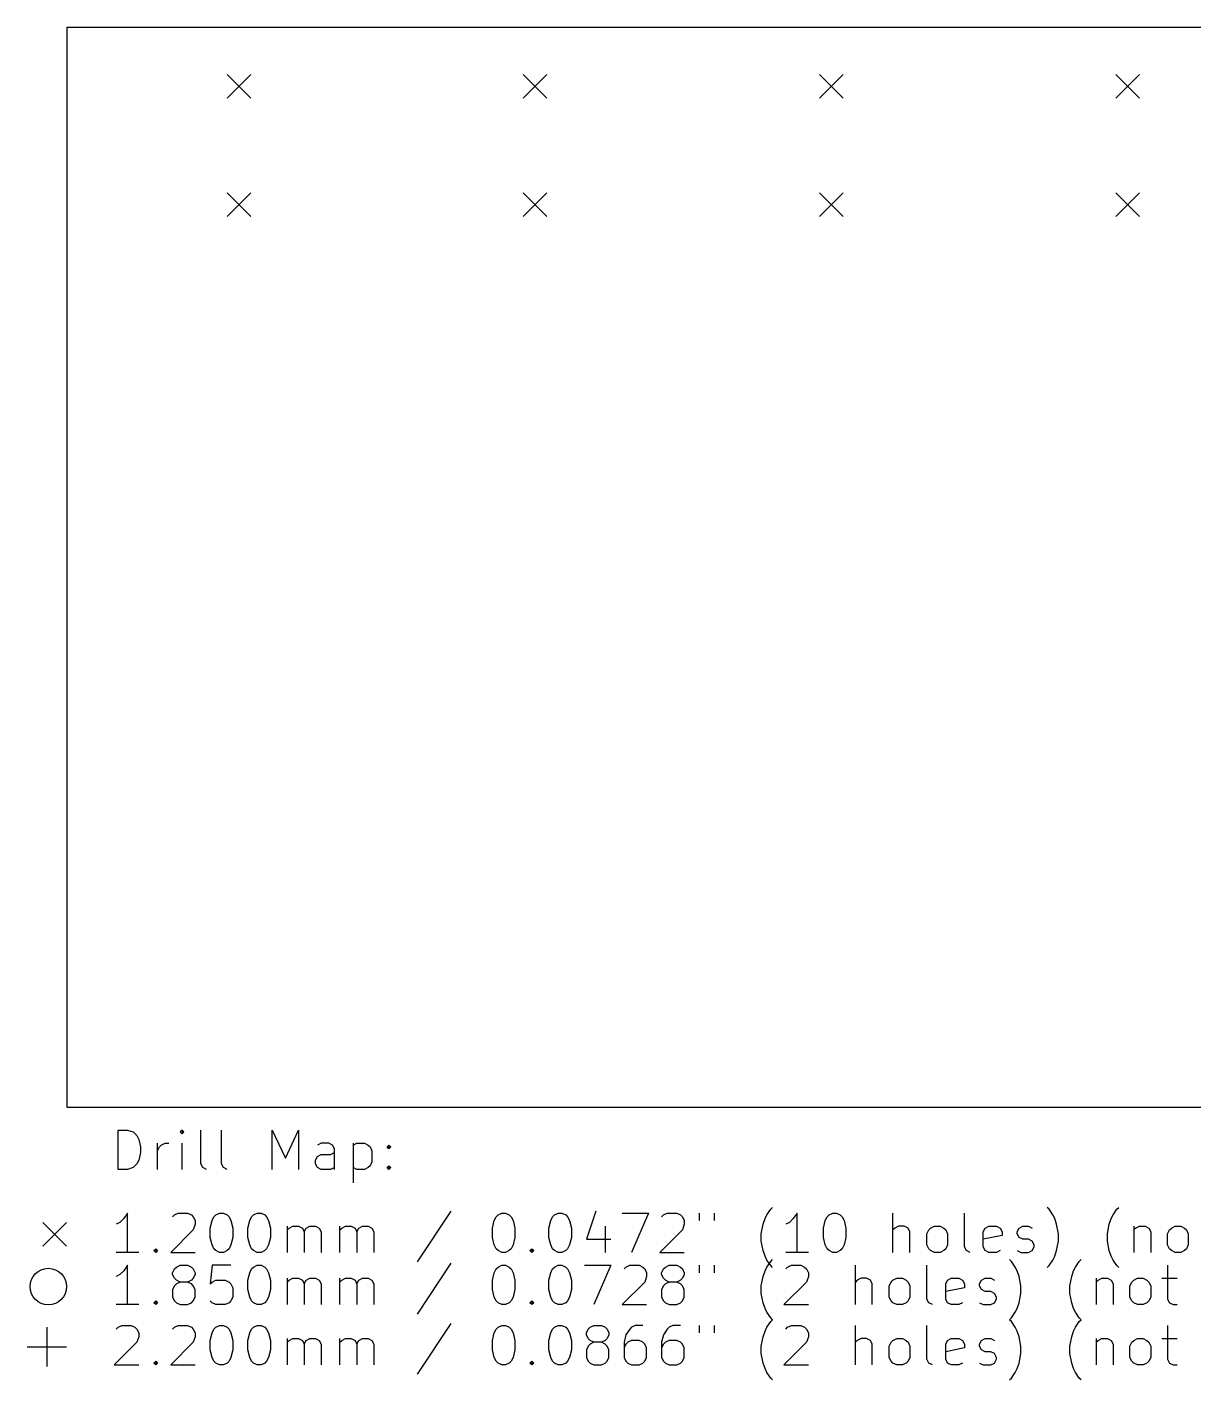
# Model space of a CAD drawing. Extents: x 3.64 to 8.31, y -4.96 to -2.26.
# Drawn here: x 3.645 to 5.971, y -4.96 to -2.264 of the extents above; entities that cross this region are included whole.
import ezdxf

# ---------------------------------------------------------------- set-up
doc = ezdxf.new("R2010")
doc.units = 0
doc.header["$MEASUREMENT"] = 0
doc.layers.add('BLACK', color=7, linetype='CONTINUOUS')

msp = doc.modelspace()

# ---------------------------------------------------------------- linework, layer by layer
at = {"layer": 'BLACK', "linetype": 'CONTINUOUS'}
for p, q in [((3.7244, -2.2638), (8.3071, -2.2638)), ((3.7244, -4.4173), (3.7244, -2.2638)), ((4.0433, -2.3583), (4.0906, -2.4055)), ((4.0906, -2.3583), (4.0433, -2.4055)), ((4.6339, -2.3583), (4.6811, -2.4055)), ((4.6811, -2.3583), (4.6339, -2.4055)), ((5.2244, -2.3583), (5.2717, -2.4055)), ((5.2717, -2.3583), (5.2244, -2.4055)), ((5.815, -2.3583), (5.8622, -2.4055)), ((5.8622, -2.3583), (5.815, -2.4055)), ((4.0433, -2.5945), (4.0906, -2.6417)), ((4.0906, -2.5945), (4.0433, -2.6417)), ((4.6339, -2.5945), (4.6811, -2.6417)), ((4.6811, -2.5945), (4.6339, -2.6417)), ((5.2244, -2.5945), (5.2717, -2.6417)), ((5.2717, -2.5945), (5.2244, -2.6417)), ((5.815, -2.5945), (5.8622, -2.6417)), ((5.8622, -2.5945), (5.815, -2.6417)), ((8.3071, -4.4173), (3.7244, -4.4173)), ((3.8261, -4.5409), (3.8261, -4.4622)), ((3.8261, -4.4622), (3.8448, -4.4622)), ((3.8448, -4.4622), (3.8561, -4.4659)), ((3.8561, -4.4659), (3.8636, -4.4734)), ((3.8636, -4.4734), (3.8673, -4.4809)), ((3.9536, -4.4622), (3.9498, -4.4659)), ((3.9498, -4.4659), (3.9536, -4.4697)), ((3.9573, -4.4659), (3.9536, -4.4622)), ((3.9536, -4.4622), (3.9536, -4.4697)), ((3.9536, -4.4697), (3.9573, -4.4659)), ((3.9911, -4.5297), (3.9911, -4.4622)), ((4.0323, -4.5297), (4.0323, -4.4622)), ((4.1336, -4.5409), (4.1336, -4.4622)), ((4.1336, -4.4622), (4.1598, -4.5184)), ((4.1598, -4.5184), (4.186, -4.4622)), ((4.186, -4.4622), (4.186, -4.5409)), ((3.8673, -4.4809), (3.8711, -4.4959)), ((3.8711, -4.4959), (3.8711, -4.5072)), ((3.9048, -4.5409), (3.9048, -4.4884)), ((3.9048, -4.5034), (3.9086, -4.4959)), ((3.9086, -4.4959), (3.9123, -4.4922)), ((3.9123, -4.4922), (3.9198, -4.4884)), ((3.9198, -4.4884), (3.9273, -4.4884)), ((3.9536, -4.5409), (3.9536, -4.4884)), ((4.231, -4.4884), (4.2235, -4.4922)), ((4.246, -4.4884), (4.231, -4.4884)), ((4.2535, -4.4922), (4.246, -4.4884)), ((4.2573, -4.4997), (4.2535, -4.4922)), ((4.2573, -4.5409), (4.2573, -4.4997)), ((4.2948, -4.4884), (4.2948, -4.5672)), ((4.2948, -4.4922), (4.3023, -4.4884)), ((4.3023, -4.4884), (4.3173, -4.4884)), ((4.3173, -4.4884), (4.3248, -4.4922)), ((4.3248, -4.4922), (4.3285, -4.4959)), ((4.3285, -4.4959), (4.3323, -4.5034)), ((4.3623, -4.4959), (4.366, -4.4922)), ((4.366, -4.4997), (4.3623, -4.4959)), ((4.366, -4.4922), (4.3698, -4.4959)), ((4.366, -4.4922), (4.366, -4.4997)), ((4.3698, -4.4959), (4.366, -4.4997)), ((3.8636, -4.5297), (3.8561, -4.5372)), ((3.8673, -4.5222), (3.8636, -4.5297)), ((3.8711, -4.5072), (3.8673, -4.5222)), ((3.9948, -4.5372), (3.9911, -4.5297)), ((4.0361, -4.5372), (4.0323, -4.5297)), ((4.2198, -4.5222), (4.2235, -4.5147)), ((4.2198, -4.5297), (4.2198, -4.5222)), ((4.2235, -4.5372), (4.2198, -4.5297)), ((4.2235, -4.5147), (4.231, -4.5109)), ((4.231, -4.5109), (4.2498, -4.5109)), ((4.2498, -4.5109), (4.2573, -4.5072)), ((4.3323, -4.5259), (4.3285, -4.5334)), ((4.3323, -4.5034), (4.3323, -4.5259)), ((3.8448, -4.5409), (3.8261, -4.5409)), ((3.8561, -4.5372), (3.8448, -4.5409)), ((4.0023, -4.5409), (3.9948, -4.5372)), ((4.0436, -4.5409), (4.0361, -4.5372)), ((4.231, -4.5409), (4.2235, -4.5372)), ((4.2498, -4.5409), (4.231, -4.5409)), ((4.2573, -4.5372), (4.2498, -4.5409)), ((4.3023, -4.5409), (4.2948, -4.5372)), ((4.3173, -4.5409), (4.3023, -4.5409)), ((4.3248, -4.5372), (4.3173, -4.5409)), ((4.3285, -4.5334), (4.3248, -4.5372)), ((4.3623, -4.5372), (4.366, -4.5334)), ((4.366, -4.5409), (4.3623, -4.5372)), ((4.366, -4.5334), (4.3698, -4.5372)), ((4.366, -4.5334), (4.366, -4.5409)), ((4.3698, -4.5372), (4.366, -4.5409)), ((3.8448, -4.6276), (3.8373, -4.6388)), ((3.8448, -4.7063), (3.8448, -4.6276)), ((3.9348, -4.6351), (3.9386, -4.6313)), ((3.9386, -4.6313), (3.9461, -4.6276)), ((3.9461, -4.6276), (3.9648, -4.6276)), ((3.9648, -4.6276), (3.9723, -4.6313)), ((3.9723, -4.6313), (3.9761, -4.6351)), ((3.9761, -4.6351), (3.9798, -4.6426)), ((4.0136, -4.6426), (4.0173, -4.6351)), ((4.0173, -4.6351), (4.0211, -4.6313)), ((4.0211, -4.6313), (4.0286, -4.6276)), ((4.0286, -4.6276), (4.0361, -4.6276)), ((4.0361, -4.6276), (4.0436, -4.6313)), ((4.0436, -4.6313), (4.0473, -4.6351)), ((4.0473, -4.6351), (4.0511, -4.6426)), ((4.0886, -4.6426), (4.0923, -4.6351)), ((4.0923, -4.6351), (4.0961, -4.6313)), ((4.0961, -4.6313), (4.1036, -4.6276)), ((4.1036, -4.6276), (4.1111, -4.6276)), ((4.1111, -4.6276), (4.1186, -4.6313)), ((4.1186, -4.6313), (4.1223, -4.6351)), ((4.1223, -4.6351), (4.1261, -4.6426)), ((4.4898, -4.6238), (4.4223, -4.725)), ((4.576, -4.6426), (4.5797, -4.6351)), ((4.5797, -4.6351), (4.5835, -4.6313)), ((4.5835, -4.6313), (4.591, -4.6276)), ((4.591, -4.6276), (4.5985, -4.6276)), ((4.5985, -4.6276), (4.606, -4.6313)), ((4.606, -4.6313), (4.6097, -4.6351)), ((4.6097, -4.6351), (4.6135, -4.6426)), ((4.6885, -4.6426), (4.6922, -4.6351)), ((4.6922, -4.6351), (4.696, -4.6313)), ((4.696, -4.6313), (4.7035, -4.6276)), ((4.7035, -4.6276), (4.711, -4.6276)), ((4.711, -4.6276), (4.7185, -4.6313)), ((4.7185, -4.6313), (4.7222, -4.6351)), ((4.7222, -4.6351), (4.726, -4.6426)), ((4.7785, -4.6238), (4.7597, -4.68)), ((4.831, -4.6276), (4.8835, -4.6276)), ((4.8835, -4.6276), (4.8497, -4.7063)), ((4.9097, -4.6351), (4.9135, -4.6313)), ((4.9135, -4.6313), (4.921, -4.6276)), ((4.921, -4.6276), (4.9397, -4.6276)), ((4.9397, -4.6276), (4.9472, -4.6313)), ((4.9472, -4.6313), (4.951, -4.6351)), ((4.951, -4.6351), (4.9547, -4.6426)), ((4.9847, -4.6276), (4.9847, -4.6426)), ((5.0147, -4.6276), (5.0147, -4.6426)), ((5.1159, -4.6388), (5.1197, -4.6313)), ((5.1197, -4.6313), (5.1272, -4.6201)), ((5.1272, -4.6201), (5.1309, -4.6163)), ((5.1797, -4.6276), (5.1722, -4.6388)), ((5.1797, -4.7063), (5.1797, -4.6276)), ((5.2359, -4.6426), (5.2397, -4.6351)), ((5.2397, -4.6351), (5.2434, -4.6313)), ((5.2434, -4.6313), (5.2509, -4.6276)), ((5.2509, -4.6276), (5.2584, -4.6276)), ((5.2584, -4.6276), (5.2659, -4.6313)), ((5.2659, -4.6313), (5.2697, -4.6351)), ((5.2697, -4.6351), (5.2734, -4.6426)), ((5.3709, -4.7063), (5.3709, -4.6276)), ((5.5134, -4.695), (5.5134, -4.6276)), ((5.6821, -4.6201), (5.6784, -4.6163)), ((5.6896, -4.6313), (5.6821, -4.6201)), ((5.6934, -4.6388), (5.6896, -4.6313)), ((5.8058, -4.6388), (5.8096, -4.6313)), ((5.8096, -4.6313), (5.8171, -4.6201)), ((5.8171, -4.6201), (5.8208, -4.6163)), ((3.6762, -4.6467), (3.7234, -4.6939)), ((3.7234, -4.6467), (3.6762, -4.6939)), ((3.8298, -4.6463), (3.8223, -4.65)), ((3.8373, -4.6388), (3.8298, -4.6463)), ((3.9761, -4.6613), (3.9311, -4.7063)), ((3.9798, -4.65), (3.9761, -4.6613)), ((3.9798, -4.6426), (3.9798, -4.65)), ((4.0098, -4.6575), (4.0136, -4.6426)), ((4.0098, -4.6763), (4.0098, -4.6575)), ((4.0511, -4.6426), (4.0548, -4.6575)), ((4.0548, -4.6575), (4.0548, -4.6763)), ((4.0848, -4.6575), (4.0886, -4.6426)), ((4.0848, -4.6763), (4.0848, -4.6575)), ((4.1261, -4.6426), (4.1298, -4.6575)), ((4.1298, -4.6575), (4.1298, -4.6763)), ((4.1636, -4.7063), (4.1636, -4.6538)), ((4.1636, -4.6613), (4.1673, -4.6575)), ((4.1673, -4.6575), (4.1748, -4.6538)), ((4.1748, -4.6538), (4.186, -4.6538)), ((4.186, -4.6538), (4.1935, -4.6575)), ((4.1935, -4.6575), (4.1973, -4.665)), ((4.1973, -4.665), (4.201, -4.6575)), ((4.201, -4.6575), (4.2085, -4.6538)), ((4.2085, -4.6538), (4.2198, -4.6538)), ((4.2198, -4.6538), (4.2273, -4.6575)), ((4.2273, -4.6575), (4.231, -4.665)), ((4.2685, -4.7063), (4.2685, -4.6538)), ((4.2685, -4.6613), (4.2723, -4.6575)), ((4.2723, -4.6575), (4.2798, -4.6538)), ((4.2798, -4.6538), (4.291, -4.6538)), ((4.291, -4.6538), (4.2985, -4.6575)), ((4.2985, -4.6575), (4.3023, -4.665)), ((4.3023, -4.665), (4.306, -4.6575)), ((4.306, -4.6575), (4.3135, -4.6538)), ((4.3135, -4.6538), (4.3248, -4.6538)), ((4.3248, -4.6538), (4.3323, -4.6575)), ((4.3323, -4.6575), (4.336, -4.665)), ((4.5723, -4.6575), (4.576, -4.6426)), ((4.5723, -4.6763), (4.5723, -4.6575)), ((4.6135, -4.6426), (4.6172, -4.6575)), ((4.6172, -4.6575), (4.6172, -4.6763)), ((4.6847, -4.6575), (4.6885, -4.6426)), ((4.6847, -4.6763), (4.6847, -4.6575)), ((4.726, -4.6426), (4.7297, -4.6575)), ((4.7297, -4.6575), (4.7297, -4.6763)), ((4.7972, -4.6538), (4.7972, -4.7063)), ((4.951, -4.6613), (4.906, -4.7063)), ((4.9547, -4.65), (4.951, -4.6613)), ((4.9547, -4.6426), (4.9547, -4.65)), ((5.1084, -4.6688), (5.1122, -4.65)), ((5.1122, -4.65), (5.1159, -4.6388)), ((5.1647, -4.6463), (5.1572, -4.65)), ((5.1722, -4.6388), (5.1647, -4.6463)), ((5.2322, -4.6575), (5.2359, -4.6426)), ((5.2322, -4.6763), (5.2322, -4.6575)), ((5.2734, -4.6426), (5.2772, -4.6575)), ((5.2772, -4.6575), (5.2772, -4.6763)), ((5.3746, -4.6575), (5.3709, -4.6613)), ((5.3821, -4.6538), (5.3746, -4.6575)), ((5.3934, -4.6538), (5.3821, -4.6538)), ((5.4009, -4.6575), (5.3934, -4.6538)), ((5.4046, -4.665), (5.4009, -4.6575)), ((5.4384, -4.6688), (5.4421, -4.6613)), ((5.4421, -4.6613), (5.4459, -4.6575)), ((5.4459, -4.6575), (5.4534, -4.6538)), ((5.4534, -4.6538), (5.4646, -4.6538)), ((5.4646, -4.6538), (5.4721, -4.6575)), ((5.4721, -4.6575), (5.4759, -4.6613)), ((5.4759, -4.6613), (5.4796, -4.6688)), ((5.5509, -4.665), (5.5546, -4.6575)), ((5.5546, -4.6575), (5.5621, -4.6538)), ((5.5621, -4.6538), (5.5771, -4.6538)), ((5.5771, -4.6538), (5.5846, -4.6575)), ((5.5846, -4.6575), (5.5884, -4.665)), ((5.6184, -4.665), (5.6221, -4.6575)), ((5.6221, -4.6575), (5.6296, -4.6538)), ((5.6296, -4.6538), (5.6409, -4.6538)), ((5.6409, -4.6538), (5.6484, -4.6575)), ((5.6971, -4.65), (5.6934, -4.6388)), ((5.7009, -4.6688), (5.6971, -4.65)), ((5.7983, -4.6688), (5.8021, -4.65)), ((5.8021, -4.65), (5.8058, -4.6388)), ((5.8508, -4.6538), (5.8508, -4.7063)), ((5.8508, -4.6613), (5.8546, -4.6575)), ((5.8546, -4.6575), (5.8621, -4.6538)), ((5.8621, -4.6538), (5.8733, -4.6538)), ((5.8733, -4.6538), (5.8808, -4.6575)), ((5.8808, -4.6575), (5.8846, -4.665)), ((5.9183, -4.6688), (5.9221, -4.6613)), ((5.9221, -4.6613), (5.9258, -4.6575)), ((5.9258, -4.6575), (5.9333, -4.6538)), ((5.9333, -4.6538), (5.9446, -4.6538)), ((5.9446, -4.6538), (5.9521, -4.6575)), ((5.9521, -4.6575), (5.9558, -4.6613)), ((5.9558, -4.6613), (5.9596, -4.6688)), ((4.0136, -4.6913), (4.0098, -4.6763)), ((4.0173, -4.6988), (4.0136, -4.6913)), ((4.0511, -4.6913), (4.0473, -4.6988)), ((4.0548, -4.6763), (4.0511, -4.6913)), ((4.0886, -4.6913), (4.0848, -4.6763)), ((4.0923, -4.6988), (4.0886, -4.6913)), ((4.1261, -4.6913), (4.1223, -4.6988)), ((4.1298, -4.6763), (4.1261, -4.6913)), ((4.1973, -4.665), (4.1973, -4.7063)), ((4.231, -4.665), (4.231, -4.7063)), ((4.3023, -4.665), (4.3023, -4.7063)), ((4.336, -4.665), (4.336, -4.7063)), ((4.576, -4.6913), (4.5723, -4.6763)), ((4.5797, -4.6988), (4.576, -4.6913)), ((4.6135, -4.6913), (4.6097, -4.6988)), ((4.6172, -4.6763), (4.6135, -4.6913)), ((4.6885, -4.6913), (4.6847, -4.6763)), ((4.6922, -4.6988), (4.6885, -4.6913)), ((4.726, -4.6913), (4.7222, -4.6988)), ((4.7297, -4.6763), (4.726, -4.6913)), ((4.7597, -4.68), (4.8085, -4.68)), ((5.1084, -4.6838), (5.1084, -4.6688)), ((5.1122, -4.7025), (5.1084, -4.6838)), ((5.2359, -4.6913), (5.2322, -4.6763)), ((5.2397, -4.6988), (5.2359, -4.6913)), ((5.2734, -4.6913), (5.2697, -4.6988)), ((5.2772, -4.6763), (5.2734, -4.6913)), ((5.4046, -4.7063), (5.4046, -4.665)), ((5.4384, -4.6913), (5.4384, -4.6688)), ((5.4421, -4.6988), (5.4384, -4.6913)), ((5.4796, -4.6913), (5.4759, -4.6988)), ((5.4796, -4.6688), (5.4796, -4.6913)), ((5.5509, -4.695), (5.5509, -4.665)), ((5.5884, -4.6725), (5.5509, -4.68)), ((5.5884, -4.665), (5.5884, -4.6725)), ((5.6184, -4.6688), (5.6184, -4.665)), ((5.6221, -4.6763), (5.6184, -4.6688)), ((5.6296, -4.68), (5.6221, -4.6763)), ((5.6409, -4.68), (5.6296, -4.68)), ((5.6484, -4.6838), (5.6409, -4.68)), ((5.6521, -4.6913), (5.6484, -4.6838)), ((5.6521, -4.695), (5.6521, -4.6913)), ((5.6971, -4.7025), (5.7009, -4.6838)), ((5.7009, -4.6838), (5.7009, -4.6688)), ((5.7983, -4.6838), (5.7983, -4.6688)), ((5.8021, -4.7025), (5.7983, -4.6838)), ((5.8846, -4.665), (5.8846, -4.7063)), ((5.9183, -4.6913), (5.9183, -4.6688)), ((5.9221, -4.6988), (5.9183, -4.6913)), ((5.9596, -4.6913), (5.9558, -4.6988)), ((5.9596, -4.6688), (5.9596, -4.6913)), ((3.8673, -4.7063), (3.8223, -4.7063)), ((3.8973, -4.7025), (3.9011, -4.6988)), ((3.9011, -4.7063), (3.8973, -4.7025)), ((3.9011, -4.6988), (3.9048, -4.7025)), ((3.9011, -4.6988), (3.9011, -4.7063)), ((3.9048, -4.7025), (3.9011, -4.7063)), ((3.9311, -4.7063), (3.9798, -4.7063)), ((4.0211, -4.7025), (4.0173, -4.6988)), ((4.0286, -4.7063), (4.0211, -4.7025)), ((4.0361, -4.7063), (4.0286, -4.7063)), ((4.0436, -4.7025), (4.0361, -4.7063)), ((4.0473, -4.6988), (4.0436, -4.7025)), ((4.0961, -4.7025), (4.0923, -4.6988)), ((4.1036, -4.7063), (4.0961, -4.7025)), ((4.1111, -4.7063), (4.1036, -4.7063)), ((4.1186, -4.7025), (4.1111, -4.7063)), ((4.1223, -4.6988), (4.1186, -4.7025)), ((4.5835, -4.7025), (4.5797, -4.6988)), ((4.591, -4.7063), (4.5835, -4.7025)), ((4.5985, -4.7063), (4.591, -4.7063)), ((4.606, -4.7025), (4.5985, -4.7063)), ((4.6097, -4.6988), (4.606, -4.7025)), ((4.6472, -4.7025), (4.651, -4.6988)), ((4.651, -4.7063), (4.6472, -4.7025)), ((4.651, -4.6988), (4.6547, -4.7025)), ((4.651, -4.6988), (4.651, -4.7063)), ((4.6547, -4.7025), (4.651, -4.7063)), ((4.696, -4.7025), (4.6922, -4.6988)), ((4.7035, -4.7063), (4.696, -4.7025)), ((4.711, -4.7063), (4.7035, -4.7063)), ((4.7185, -4.7025), (4.711, -4.7063)), ((4.7222, -4.6988), (4.7185, -4.7025)), ((4.906, -4.7063), (4.9547, -4.7063)), ((5.1159, -4.7138), (5.1122, -4.7025)), ((5.1197, -4.7213), (5.1159, -4.7138)), ((5.2022, -4.7063), (5.1572, -4.7063)), ((5.2434, -4.7025), (5.2397, -4.6988)), ((5.2509, -4.7063), (5.2434, -4.7025)), ((5.2584, -4.7063), (5.2509, -4.7063)), ((5.2659, -4.7025), (5.2584, -4.7063)), ((5.2697, -4.6988), (5.2659, -4.7025)), ((5.4459, -4.7025), (5.4421, -4.6988)), ((5.4534, -4.7063), (5.4459, -4.7025)), ((5.4646, -4.7063), (5.4534, -4.7063)), ((5.4721, -4.7025), (5.4646, -4.7063)), ((5.4759, -4.6988), (5.4721, -4.7025)), ((5.5171, -4.7025), (5.5134, -4.695)), ((5.5246, -4.7063), (5.5171, -4.7025)), ((5.5546, -4.7025), (5.5509, -4.695)), ((5.5621, -4.7063), (5.5546, -4.7025)), ((5.5771, -4.7063), (5.5621, -4.7063)), ((5.5846, -4.7025), (5.5771, -4.7063)), ((5.6184, -4.7025), (5.6259, -4.7063)), ((5.6259, -4.7063), (5.6409, -4.7063)), ((5.6409, -4.7063), (5.6484, -4.7025)), ((5.6484, -4.7025), (5.6521, -4.695)), ((5.6896, -4.7213), (5.6934, -4.7138)), ((5.6934, -4.7138), (5.6971, -4.7025)), ((5.8058, -4.7138), (5.8021, -4.7025)), ((5.8096, -4.7213), (5.8058, -4.7138)), ((5.9258, -4.7025), (5.9221, -4.6988)), ((5.9333, -4.7063), (5.9258, -4.7025)), ((5.9446, -4.7063), (5.9333, -4.7063)), ((5.9521, -4.7025), (5.9446, -4.7063)), ((5.9558, -4.6988), (5.9521, -4.7025)), ((3.8373, -4.7427), (3.8298, -4.7502)), ((3.8448, -4.7315), (3.8373, -4.7427)), ((3.8448, -4.8102), (3.8448, -4.7315)), ((3.9348, -4.7465), (3.9386, -4.739)), ((3.9386, -4.739), (3.9423, -4.7352)), ((3.9423, -4.7352), (3.9498, -4.7315)), ((3.9498, -4.7315), (3.9648, -4.7315)), ((3.9648, -4.7315), (3.9723, -4.7352)), ((3.9723, -4.7352), (3.9761, -4.739)), ((3.9761, -4.739), (3.9798, -4.7465)), ((4.0136, -4.7315), (4.0098, -4.769)), ((4.0511, -4.7315), (4.0136, -4.7315)), ((4.0886, -4.7465), (4.0923, -4.739)), ((4.0923, -4.739), (4.0961, -4.7352)), ((4.0961, -4.7352), (4.1036, -4.7315)), ((4.1036, -4.7315), (4.1111, -4.7315)), ((4.1111, -4.7315), (4.1186, -4.7352)), ((4.1186, -4.7352), (4.1223, -4.739)), ((4.1223, -4.739), (4.1261, -4.7465)), ((4.4898, -4.7277), (4.4223, -4.829)), ((4.576, -4.7465), (4.5797, -4.739)), ((4.5797, -4.739), (4.5835, -4.7352)), ((4.5835, -4.7352), (4.591, -4.7315)), ((4.591, -4.7315), (4.5985, -4.7315)), ((4.5985, -4.7315), (4.606, -4.7352)), ((4.606, -4.7352), (4.6097, -4.739)), ((4.6097, -4.739), (4.6135, -4.7465)), ((4.6885, -4.7465), (4.6922, -4.739)), ((4.6922, -4.739), (4.696, -4.7352)), ((4.696, -4.7352), (4.7035, -4.7315)), ((4.7035, -4.7315), (4.711, -4.7315)), ((4.711, -4.7315), (4.7185, -4.7352)), ((4.7185, -4.7352), (4.7222, -4.739)), ((4.7222, -4.739), (4.726, -4.7465)), ((4.756, -4.7315), (4.8085, -4.7315)), ((4.8085, -4.7315), (4.7747, -4.8102)), ((4.8347, -4.739), (4.8385, -4.7352)), ((4.8385, -4.7352), (4.846, -4.7315)), ((4.846, -4.7315), (4.8647, -4.7315)), ((4.8647, -4.7315), (4.8722, -4.7352)), ((4.8722, -4.7352), (4.876, -4.739)), ((4.876, -4.739), (4.8797, -4.7465)), ((4.9097, -4.7465), (4.9135, -4.739)), ((4.9135, -4.739), (4.9172, -4.7352)), ((4.9172, -4.7352), (4.9247, -4.7315)), ((4.9247, -4.7315), (4.9397, -4.7315)), ((4.9397, -4.7315), (4.9472, -4.7352)), ((4.9472, -4.7352), (4.951, -4.739)), ((4.951, -4.739), (4.9547, -4.7465)), ((4.9847, -4.7315), (4.9847, -4.7465)), ((5.0147, -4.7315), (5.0147, -4.7465)), ((5.1122, -4.754), (5.1159, -4.7427)), ((5.1159, -4.7427), (5.1197, -4.7352)), ((5.1272, -4.7325), (5.1197, -4.7213)), ((5.1197, -4.7352), (5.1272, -4.724)), ((5.1272, -4.724), (5.1309, -4.7202)), ((5.1309, -4.7363), (5.1272, -4.7325)), ((5.1572, -4.739), (5.1609, -4.7352)), ((5.1609, -4.7352), (5.1684, -4.7315)), ((5.1684, -4.7315), (5.1872, -4.7315)), ((5.1872, -4.7315), (5.1947, -4.7352)), ((5.1947, -4.7352), (5.1984, -4.739)), ((5.1984, -4.739), (5.2022, -4.7465)), ((5.2959, -4.8102), (5.2959, -4.7315)), ((5.4384, -4.799), (5.4384, -4.7315)), ((5.6071, -4.724), (5.6034, -4.7202)), ((5.6146, -4.7352), (5.6071, -4.724)), ((5.6184, -4.7427), (5.6146, -4.7352)), ((5.6221, -4.754), (5.6184, -4.7427)), ((5.6784, -4.7363), (5.6821, -4.7325)), ((5.6821, -4.7325), (5.6896, -4.7213)), ((5.7271, -4.754), (5.7309, -4.7427)), ((5.7309, -4.7427), (5.7346, -4.7352)), ((5.7346, -4.7352), (5.7421, -4.724)), ((5.7421, -4.724), (5.7459, -4.7202)), ((5.8171, -4.7325), (5.8096, -4.7213)), ((5.8208, -4.7363), (5.8171, -4.7325)), ((5.9183, -4.7315), (5.9183, -4.799)), ((3.8298, -4.7502), (3.8223, -4.754)), ((3.9348, -4.7502), (3.9348, -4.7465)), ((3.9386, -4.7577), (3.9348, -4.7502)), ((3.9386, -4.7727), (3.9348, -4.7802)), ((3.9423, -4.7615), (3.9386, -4.7577)), ((3.9423, -4.769), (3.9386, -4.7727)), ((3.9498, -4.7652), (3.9423, -4.7615)), ((3.9498, -4.7652), (3.9423, -4.769)), ((3.9648, -4.7652), (3.9498, -4.7652)), ((3.9723, -4.7615), (3.9648, -4.7652)), ((3.9723, -4.769), (3.9648, -4.7652)), ((3.9761, -4.7577), (3.9723, -4.7615)), ((3.9761, -4.7727), (3.9723, -4.769)), ((3.9798, -4.7502), (3.9761, -4.7577)), ((3.9798, -4.7802), (3.9761, -4.7727)), ((3.9798, -4.7465), (3.9798, -4.7502)), ((4.0098, -4.769), (4.0136, -4.7652)), ((4.0136, -4.7652), (4.0211, -4.7615)), ((4.0211, -4.7615), (4.0398, -4.7615)), ((4.0398, -4.7615), (4.0473, -4.7652)), ((4.0473, -4.7652), (4.0511, -4.769)), ((4.0511, -4.769), (4.0548, -4.7765)), ((4.0848, -4.7615), (4.0886, -4.7465)), ((4.0848, -4.7802), (4.0848, -4.7615)), ((4.1261, -4.7465), (4.1298, -4.7615)), ((4.1298, -4.7615), (4.1298, -4.7802)), ((4.1636, -4.8102), (4.1636, -4.7577)), ((4.1636, -4.7652), (4.1673, -4.7615)), ((4.1673, -4.7615), (4.1748, -4.7577)), ((4.1748, -4.7577), (4.186, -4.7577)), ((4.186, -4.7577), (4.1935, -4.7615)), ((4.1935, -4.7615), (4.1973, -4.769)), ((4.1973, -4.769), (4.201, -4.7615)), ((4.1973, -4.769), (4.1973, -4.8102)), ((4.201, -4.7615), (4.2085, -4.7577)), ((4.2085, -4.7577), (4.2198, -4.7577)), ((4.2198, -4.7577), (4.2273, -4.7615)), ((4.2273, -4.7615), (4.231, -4.769)), ((4.231, -4.769), (4.231, -4.8102)), ((4.2685, -4.8102), (4.2685, -4.7577)), ((4.2685, -4.7652), (4.2723, -4.7615)), ((4.2723, -4.7615), (4.2798, -4.7577)), ((4.2798, -4.7577), (4.291, -4.7577)), ((4.291, -4.7577), (4.2985, -4.7615)), ((4.2985, -4.7615), (4.3023, -4.769)), ((4.3023, -4.769), (4.306, -4.7615)), ((4.3023, -4.769), (4.3023, -4.8102)), ((4.306, -4.7615), (4.3135, -4.7577)), ((4.3135, -4.7577), (4.3248, -4.7577)), ((4.3248, -4.7577), (4.3323, -4.7615)), ((4.3323, -4.7615), (4.336, -4.769)), ((4.336, -4.769), (4.336, -4.8102)), ((4.5723, -4.7615), (4.576, -4.7465)), ((4.5723, -4.7802), (4.5723, -4.7615)), ((4.6135, -4.7465), (4.6172, -4.7615)), ((4.6172, -4.7615), (4.6172, -4.7802)), ((4.6847, -4.7615), (4.6885, -4.7465)), ((4.6847, -4.7802), (4.6847, -4.7615)), ((4.726, -4.7465), (4.7297, -4.7615)), ((4.7297, -4.7615), (4.7297, -4.7802)), ((4.876, -4.7652), (4.831, -4.8102)), ((4.8797, -4.754), (4.876, -4.7652)), ((4.8797, -4.7465), (4.8797, -4.754)), ((4.9097, -4.7502), (4.9097, -4.7465)), ((4.9135, -4.7577), (4.9097, -4.7502)), ((4.9135, -4.7727), (4.9097, -4.7802)), ((4.9172, -4.7615), (4.9135, -4.7577)), ((4.9172, -4.769), (4.9135, -4.7727)), ((4.9247, -4.7652), (4.9172, -4.7615)), ((4.9247, -4.7652), (4.9172, -4.769)), ((4.9397, -4.7652), (4.9247, -4.7652)), ((4.9472, -4.7615), (4.9397, -4.7652)), ((4.9472, -4.769), (4.9397, -4.7652)), ((4.951, -4.7577), (4.9472, -4.7615)), ((4.951, -4.7727), (4.9472, -4.769)), ((4.9547, -4.7502), (4.951, -4.7577)), ((4.9547, -4.7802), (4.951, -4.7727)), ((4.9547, -4.7465), (4.9547, -4.7502)), ((5.1084, -4.7727), (5.1122, -4.754)), ((5.1084, -4.7877), (5.1084, -4.7727)), ((5.1984, -4.7652), (5.1534, -4.8102)), ((5.2022, -4.754), (5.1984, -4.7652)), ((5.2022, -4.7465), (5.2022, -4.754)), ((5.2997, -4.7615), (5.2959, -4.7652)), ((5.3072, -4.7577), (5.2997, -4.7615)), ((5.3184, -4.7577), (5.3072, -4.7577)), ((5.3259, -4.7615), (5.3184, -4.7577)), ((5.3297, -4.769), (5.3259, -4.7615)), ((5.3297, -4.8102), (5.3297, -4.769)), ((5.3634, -4.7727), (5.3672, -4.7652)), ((5.3634, -4.7952), (5.3634, -4.7727)), ((5.3672, -4.7652), (5.3709, -4.7615)), ((5.3709, -4.7615), (5.3784, -4.7577)), ((5.3784, -4.7577), (5.3896, -4.7577)), ((5.3896, -4.7577), (5.3971, -4.7615)), ((5.3971, -4.7615), (5.4009, -4.7652)), ((5.4009, -4.7652), (5.4046, -4.7727)), ((5.4046, -4.7727), (5.4046, -4.7952)), ((5.4759, -4.769), (5.4796, -4.7615)), ((5.4759, -4.799), (5.4759, -4.769)), ((5.4796, -4.7615), (5.4871, -4.7577)), ((5.4871, -4.7577), (5.5021, -4.7577)), ((5.5021, -4.7577), (5.5096, -4.7615)), ((5.5096, -4.7615), (5.5134, -4.769)), ((5.5134, -4.769), (5.5134, -4.7765)), ((5.5434, -4.769), (5.5471, -4.7615)), ((5.5434, -4.7727), (5.5434, -4.769)), ((5.5471, -4.7802), (5.5434, -4.7727)), ((5.5471, -4.7615), (5.5546, -4.7577)), ((5.5546, -4.7577), (5.5659, -4.7577)), ((5.5659, -4.7577), (5.5734, -4.7615)), ((5.6259, -4.7727), (5.6221, -4.754)), ((5.6259, -4.7877), (5.6259, -4.7727)), ((5.7234, -4.7727), (5.7271, -4.754)), ((5.7234, -4.7877), (5.7234, -4.7727)), ((5.7758, -4.7577), (5.7758, -4.8102)), ((5.7758, -4.7652), (5.7796, -4.7615)), ((5.7796, -4.7615), (5.7871, -4.7577)), ((5.7871, -4.7577), (5.7983, -4.7577)), ((5.7983, -4.7577), (5.8058, -4.7615)), ((5.8058, -4.7615), (5.8096, -4.769)), ((5.8096, -4.769), (5.8096, -4.8102)), ((5.8433, -4.7727), (5.8471, -4.7652)), ((5.8433, -4.7952), (5.8433, -4.7727)), ((5.8471, -4.7652), (5.8508, -4.7615)), ((5.8508, -4.7615), (5.8583, -4.7577)), ((5.8583, -4.7577), (5.8696, -4.7577)), ((5.8696, -4.7577), (5.8771, -4.7615)), ((5.8771, -4.7615), (5.8808, -4.7652)), ((5.8808, -4.7652), (5.8846, -4.7727)), ((5.8846, -4.7727), (5.8846, -4.7952)), ((5.9071, -4.7577), (5.9371, -4.7577)), ((3.9348, -4.7802), (3.9348, -4.7952)), ((3.9348, -4.7952), (3.9386, -4.8027)), ((3.9761, -4.8027), (3.9798, -4.7952)), ((3.9798, -4.7952), (3.9798, -4.7802)), ((4.0548, -4.7952), (4.0511, -4.8027)), ((4.0548, -4.7765), (4.0548, -4.7952)), ((4.0886, -4.7952), (4.0848, -4.7802)), ((4.0923, -4.8027), (4.0886, -4.7952)), ((4.1261, -4.7952), (4.1223, -4.8027)), ((4.1298, -4.7802), (4.1261, -4.7952)), ((4.576, -4.7952), (4.5723, -4.7802)), ((4.5797, -4.8027), (4.576, -4.7952)), ((4.6135, -4.7952), (4.6097, -4.8027)), ((4.6172, -4.7802), (4.6135, -4.7952)), ((4.6885, -4.7952), (4.6847, -4.7802)), ((4.6922, -4.8027), (4.6885, -4.7952)), ((4.726, -4.7952), (4.7222, -4.8027)), ((4.7297, -4.7802), (4.726, -4.7952)), ((4.9097, -4.7802), (4.9097, -4.7952)), ((4.9097, -4.7952), (4.9135, -4.8027)), ((4.951, -4.8027), (4.9547, -4.7952)), ((4.9547, -4.7952), (4.9547, -4.7802)), ((5.1122, -4.8065), (5.1084, -4.7877)), ((5.3672, -4.8027), (5.3634, -4.7952)), ((5.4046, -4.7952), (5.4009, -4.8027)), ((5.4421, -4.8065), (5.4384, -4.799)), ((5.5134, -4.7765), (5.4759, -4.784)), ((5.4796, -4.8065), (5.4759, -4.799)), ((5.5546, -4.784), (5.5471, -4.7802)), ((5.5659, -4.784), (5.5546, -4.784)), ((5.5734, -4.7877), (5.5659, -4.784)), ((5.5771, -4.7952), (5.5734, -4.7877)), ((5.5734, -4.8065), (5.5771, -4.799)), ((5.5771, -4.799), (5.5771, -4.7952)), ((5.6221, -4.8065), (5.6259, -4.7877)), ((5.7271, -4.8065), (5.7234, -4.7877)), ((5.8471, -4.8027), (5.8433, -4.7952)), ((5.8846, -4.7952), (5.8808, -4.8027)), ((5.9183, -4.799), (5.9221, -4.8065)), ((3.8673, -4.8102), (3.8223, -4.8102)), ((3.8973, -4.8065), (3.9011, -4.8027)), ((3.9011, -4.8102), (3.8973, -4.8065)), ((3.9011, -4.8027), (3.9048, -4.8065)), ((3.9011, -4.8027), (3.9011, -4.8102)), ((3.9048, -4.8065), (3.9011, -4.8102)), ((3.9386, -4.8027), (3.9423, -4.8065)), ((3.9423, -4.8065), (3.9498, -4.8102)), ((3.9498, -4.8102), (3.9648, -4.8102)), ((3.9648, -4.8102), (3.9723, -4.8065)), ((3.9723, -4.8065), (3.9761, -4.8027)), ((4.0136, -4.8065), (4.0098, -4.8027)), ((4.0211, -4.8102), (4.0136, -4.8065)), ((4.0398, -4.8102), (4.0211, -4.8102)), ((4.0473, -4.8065), (4.0398, -4.8102)), ((4.0511, -4.8027), (4.0473, -4.8065)), ((4.0961, -4.8065), (4.0923, -4.8027)), ((4.1036, -4.8102), (4.0961, -4.8065)), ((4.1111, -4.8102), (4.1036, -4.8102)), ((4.1186, -4.8065), (4.1111, -4.8102)), ((4.1223, -4.8027), (4.1186, -4.8065)), ((4.5835, -4.8065), (4.5797, -4.8027)), ((4.591, -4.8102), (4.5835, -4.8065)), ((4.5985, -4.8102), (4.591, -4.8102)), ((4.606, -4.8065), (4.5985, -4.8102)), ((4.6097, -4.8027), (4.606, -4.8065)), ((4.6472, -4.8065), (4.651, -4.8027)), ((4.651, -4.8102), (4.6472, -4.8065)), ((4.651, -4.8027), (4.6547, -4.8065)), ((4.651, -4.8027), (4.651, -4.8102)), ((4.6547, -4.8065), (4.651, -4.8102)), ((4.696, -4.8065), (4.6922, -4.8027)), ((4.7035, -4.8102), (4.696, -4.8065)), ((4.711, -4.8102), (4.7035, -4.8102)), ((4.7185, -4.8065), (4.711, -4.8102)), ((4.7222, -4.8027), (4.7185, -4.8065)), ((4.831, -4.8102), (4.8797, -4.8102)), ((4.9135, -4.8027), (4.9172, -4.8065)), ((4.9172, -4.8065), (4.9247, -4.8102)), ((4.9247, -4.8102), (4.9397, -4.8102)), ((4.9397, -4.8102), (4.9472, -4.8065)), ((4.9472, -4.8065), (4.951, -4.8027)), ((5.1159, -4.8177), (5.1122, -4.8065)), ((5.1197, -4.8252), (5.1159, -4.8177)), ((5.1272, -4.8365), (5.1197, -4.8252)), ((5.1534, -4.8102), (5.2022, -4.8102)), ((5.3709, -4.8065), (5.3672, -4.8027)), ((5.3784, -4.8102), (5.3709, -4.8065)), ((5.3896, -4.8102), (5.3784, -4.8102)), ((5.3971, -4.8065), (5.3896, -4.8102)), ((5.4009, -4.8027), (5.3971, -4.8065)), ((5.4496, -4.8102), (5.4421, -4.8065)), ((5.4871, -4.8102), (5.4796, -4.8065)), ((5.5021, -4.8102), (5.4871, -4.8102)), ((5.5096, -4.8065), (5.5021, -4.8102)), ((5.5434, -4.8065), (5.5509, -4.8102)), ((5.5509, -4.8102), (5.5659, -4.8102)), ((5.5659, -4.8102), (5.5734, -4.8065)), ((5.6071, -4.8365), (5.6146, -4.8252)), ((5.6146, -4.8252), (5.6184, -4.8177)), ((5.6184, -4.8177), (5.6221, -4.8065)), ((5.7309, -4.8177), (5.7271, -4.8065)), ((5.7346, -4.8252), (5.7309, -4.8177)), ((5.7421, -4.8365), (5.7346, -4.8252)), ((5.8508, -4.8065), (5.8471, -4.8027)), ((5.8583, -4.8102), (5.8508, -4.8065)), ((5.8696, -4.8102), (5.8583, -4.8102)), ((5.8771, -4.8065), (5.8696, -4.8102)), ((5.8808, -4.8027), (5.8771, -4.8065)), ((5.9221, -4.8065), (5.9296, -4.8102)), ((5.9296, -4.8102), (5.9371, -4.8102)), ((3.8261, -4.8553), (3.8336, -4.8516)), ((3.8336, -4.8516), (3.8523, -4.8516)), ((3.8523, -4.8516), (3.8598, -4.8553)), ((3.9386, -4.8553), (3.9461, -4.8516)), ((3.9461, -4.8516), (3.9648, -4.8516)), ((3.9648, -4.8516), (3.9723, -4.8553)), ((4.0211, -4.8553), (4.0286, -4.8516)), ((4.0286, -4.8516), (4.0361, -4.8516)), ((4.0361, -4.8516), (4.0436, -4.8553)), ((4.0961, -4.8553), (4.1036, -4.8516)), ((4.1036, -4.8516), (4.1111, -4.8516)), ((4.1111, -4.8516), (4.1186, -4.8553)), ((4.4898, -4.8478), (4.4223, -4.9491)), ((4.5835, -4.8553), (4.591, -4.8516)), ((4.591, -4.8516), (4.5985, -4.8516)), ((4.5985, -4.8516), (4.606, -4.8553)), ((4.696, -4.8553), (4.7035, -4.8516)), ((4.7035, -4.8516), (4.711, -4.8516)), ((4.711, -4.8516), (4.7185, -4.8553)), ((4.7672, -4.8553), (4.7747, -4.8516)), ((4.7747, -4.8516), (4.7897, -4.8516)), ((4.7897, -4.8516), (4.7972, -4.8553)), ((4.8572, -4.8516), (4.8497, -4.8553)), ((4.8722, -4.8516), (4.8572, -4.8516)), ((4.9322, -4.8516), (4.9247, -4.8553)), ((4.9472, -4.8516), (4.9322, -4.8516)), ((4.9847, -4.8516), (4.9847, -4.8666)), ((5.0147, -4.8516), (5.0147, -4.8666)), ((5.1197, -4.8553), (5.1272, -4.8441)), ((5.1309, -4.8402), (5.1272, -4.8365)), ((5.1272, -4.8441), (5.1309, -4.8403)), ((5.1609, -4.8553), (5.1684, -4.8516)), ((5.1684, -4.8516), (5.1872, -4.8516)), ((5.1872, -4.8516), (5.1947, -4.8553)), ((5.2959, -4.9303), (5.2959, -4.8516)), ((5.4384, -4.9191), (5.4384, -4.8516)), ((5.6034, -4.8402), (5.6071, -4.8365)), ((5.6071, -4.8441), (5.6034, -4.8403)), ((5.6146, -4.8553), (5.6071, -4.8441)), ((5.7346, -4.8553), (5.7421, -4.8441)), ((5.7459, -4.8402), (5.7421, -4.8365)), ((5.7421, -4.8441), (5.7459, -4.8403)), ((5.9183, -4.8516), (5.9183, -4.9191)), ((3.6841, -4.8549), (3.6841, -4.9337)), ((3.8223, -4.8591), (3.8261, -4.8553)), ((3.8598, -4.8553), (3.8636, -4.8591)), ((3.8636, -4.8591), (3.8673, -4.8666)), ((3.8673, -4.8741), (3.8636, -4.8853)), ((3.8673, -4.8666), (3.8673, -4.8741)), ((3.9348, -4.8591), (3.9386, -4.8553)), ((3.9723, -4.8553), (3.9761, -4.8591)), ((3.9761, -4.8591), (3.9798, -4.8666)), ((3.9798, -4.8741), (3.9761, -4.8853)), ((3.9798, -4.8666), (3.9798, -4.8741)), ((4.0098, -4.8816), (4.0136, -4.8666)), ((4.0136, -4.8666), (4.0173, -4.8591)), ((4.0173, -4.8591), (4.0211, -4.8553)), ((4.0436, -4.8553), (4.0473, -4.8591)), ((4.0473, -4.8591), (4.0511, -4.8666)), ((4.0511, -4.8666), (4.0548, -4.8816)), ((4.0848, -4.8816), (4.0886, -4.8666)), ((4.0886, -4.8666), (4.0923, -4.8591)), ((4.0923, -4.8591), (4.0961, -4.8553)), ((4.1186, -4.8553), (4.1223, -4.8591)), ((4.1223, -4.8591), (4.1261, -4.8666)), ((4.1261, -4.8666), (4.1298, -4.8816)), ((4.1636, -4.9303), (4.1636, -4.8778)), ((4.1673, -4.8816), (4.1748, -4.8778)), ((4.1748, -4.8778), (4.186, -4.8778)), ((4.186, -4.8778), (4.1935, -4.8816)), ((4.201, -4.8816), (4.2085, -4.8778)), ((4.2085, -4.8778), (4.2198, -4.8778)), ((4.2198, -4.8778), (4.2273, -4.8816)), ((4.2685, -4.9303), (4.2685, -4.8778)), ((4.2723, -4.8816), (4.2798, -4.8778)), ((4.2798, -4.8778), (4.291, -4.8778)), ((4.291, -4.8778), (4.2985, -4.8816)), ((4.306, -4.8816), (4.3135, -4.8778)), ((4.3135, -4.8778), (4.3248, -4.8778)), ((4.3248, -4.8778), (4.3323, -4.8816)), ((4.5723, -4.8816), (4.576, -4.8666)), ((4.576, -4.8666), (4.5797, -4.8591)), ((4.5797, -4.8591), (4.5835, -4.8553)), ((4.606, -4.8553), (4.6097, -4.8591)), ((4.6097, -4.8591), (4.6135, -4.8666)), ((4.6135, -4.8666), (4.6172, -4.8816)), ((4.6847, -4.8816), (4.6885, -4.8666)), ((4.6885, -4.8666), (4.6922, -4.8591)), ((4.6922, -4.8591), (4.696, -4.8553)), ((4.7185, -4.8553), (4.7222, -4.8591)), ((4.7222, -4.8591), (4.726, -4.8666)), ((4.726, -4.8666), (4.7297, -4.8816)), ((4.7597, -4.8666), (4.7635, -4.8591)), ((4.7597, -4.8703), (4.7597, -4.8666)), ((4.7635, -4.8778), (4.7597, -4.8703)), ((4.7635, -4.8591), (4.7672, -4.8553)), ((4.7672, -4.8816), (4.7635, -4.8778)), ((4.7972, -4.8553), (4.801, -4.8591)), ((4.801, -4.8778), (4.7972, -4.8816)), ((4.801, -4.8591), (4.8047, -4.8666)), ((4.8047, -4.8703), (4.801, -4.8778)), ((4.8047, -4.8666), (4.8047, -4.8703)), ((4.8385, -4.8703), (4.8347, -4.8853)), ((4.846, -4.8591), (4.8385, -4.8703)), ((4.8497, -4.8553), (4.846, -4.8591)), ((4.9135, -4.8703), (4.9097, -4.8853)), ((4.921, -4.8591), (4.9135, -4.8703)), ((4.9247, -4.8553), (4.921, -4.8591)), ((5.1084, -4.8928), (5.1122, -4.8741)), ((5.1122, -4.8741), (5.1159, -4.8628)), ((5.1159, -4.8628), (5.1197, -4.8553)), ((5.1572, -4.8591), (5.1609, -4.8553)), ((5.1947, -4.8553), (5.1984, -4.8591)), ((5.1984, -4.8591), (5.2022, -4.8666)), ((5.2022, -4.8741), (5.1984, -4.8853)), ((5.2022, -4.8666), (5.2022, -4.8741)), ((5.3072, -4.8778), (5.2997, -4.8816)), ((5.3184, -4.8778), (5.3072, -4.8778)), ((5.3259, -4.8816), (5.3184, -4.8778)), ((5.3709, -4.8816), (5.3784, -4.8778)), ((5.3784, -4.8778), (5.3896, -4.8778)), ((5.3896, -4.8778), (5.3971, -4.8816)), ((5.4796, -4.8816), (5.4871, -4.8778)), ((5.4871, -4.8778), (5.5021, -4.8778)), ((5.5021, -4.8778), (5.5096, -4.8816)), ((5.5471, -4.8816), (5.5546, -4.8778)), ((5.5546, -4.8778), (5.5659, -4.8778)), ((5.5659, -4.8778), (5.5734, -4.8816)), ((5.6184, -4.8628), (5.6146, -4.8553)), ((5.6221, -4.8741), (5.6184, -4.8628)), ((5.6259, -4.8928), (5.6221, -4.8741)), ((5.7234, -4.8928), (5.7271, -4.8741)), ((5.7271, -4.8741), (5.7309, -4.8628)), ((5.7309, -4.8628), (5.7346, -4.8553)), ((5.7758, -4.8778), (5.7758, -4.9303)), ((5.7796, -4.8816), (5.7871, -4.8778)), ((5.7871, -4.8778), (5.7983, -4.8778)), ((5.7983, -4.8778), (5.8058, -4.8816)), ((5.8508, -4.8816), (5.8583, -4.8778)), ((5.8583, -4.8778), (5.8696, -4.8778)), ((5.8696, -4.8778), (5.8771, -4.8816)), ((5.9071, -4.8778), (5.9371, -4.8778)), ((3.6447, -4.8943), (3.7234, -4.8943)), ((3.8636, -4.8853), (3.8186, -4.9303)), ((3.9761, -4.8853), (3.9311, -4.9303)), ((4.0098, -4.9003), (4.0098, -4.8816)), ((4.0136, -4.9153), (4.0098, -4.9003)), ((4.0548, -4.9003), (4.0511, -4.9153)), ((4.0548, -4.8816), (4.0548, -4.9003)), ((4.0848, -4.9003), (4.0848, -4.8816)), ((4.0886, -4.9153), (4.0848, -4.9003)), ((4.1298, -4.9003), (4.1261, -4.9153)), ((4.1298, -4.8816), (4.1298, -4.9003)), ((4.1636, -4.8853), (4.1673, -4.8816)), ((4.1935, -4.8816), (4.1973, -4.8891)), ((4.1973, -4.8891), (4.201, -4.8816)), ((4.1973, -4.8891), (4.1973, -4.9303)), ((4.2273, -4.8816), (4.231, -4.8891)), ((4.231, -4.8891), (4.231, -4.9303)), ((4.2685, -4.8853), (4.2723, -4.8816)), ((4.2985, -4.8816), (4.3023, -4.8891)), ((4.3023, -4.8891), (4.306, -4.8816)), ((4.3023, -4.8891), (4.3023, -4.9303)), ((4.3323, -4.8816), (4.336, -4.8891)), ((4.336, -4.8891), (4.336, -4.9303)), ((4.5723, -4.9003), (4.5723, -4.8816)), ((4.576, -4.9153), (4.5723, -4.9003)), ((4.6172, -4.9003), (4.6135, -4.9153)), ((4.6172, -4.8816), (4.6172, -4.9003)), ((4.6847, -4.9003), (4.6847, -4.8816)), ((4.6885, -4.9153), (4.6847, -4.9003)), ((4.7297, -4.9003), (4.726, -4.9153)), ((4.7297, -4.8816), (4.7297, -4.9003)), ((4.7635, -4.8928), (4.7597, -4.9003)), ((4.7597, -4.9003), (4.7597, -4.9153)), ((4.7672, -4.8891), (4.7635, -4.8928)), ((4.7747, -4.8853), (4.7672, -4.8816)), ((4.7747, -4.8853), (4.7672, -4.8891)), ((4.7897, -4.8853), (4.7747, -4.8853)), ((4.7972, -4.8816), (4.7897, -4.8853)), ((4.7972, -4.8891), (4.7897, -4.8853)), ((4.801, -4.8928), (4.7972, -4.8891)), ((4.8047, -4.9003), (4.801, -4.8928)), ((4.8047, -4.9153), (4.8047, -4.9003)), ((4.8347, -4.8853), (4.8347, -4.9153)), ((4.8385, -4.8891), (4.8347, -4.8966)), ((4.8422, -4.8853), (4.8385, -4.8891)), ((4.8497, -4.8816), (4.8422, -4.8853)), ((4.8647, -4.8816), (4.8497, -4.8816)), ((4.8722, -4.8853), (4.8647, -4.8816)), ((4.876, -4.8891), (4.8722, -4.8853)), ((4.8797, -4.8966), (4.876, -4.8891)), ((4.8797, -4.9153), (4.8797, -4.8966)), ((4.9097, -4.8853), (4.9097, -4.9153)), ((4.9135, -4.8891), (4.9097, -4.8966)), ((4.9172, -4.8853), (4.9135, -4.8891)), ((4.9247, -4.8816), (4.9172, -4.8853)), ((4.9397, -4.8816), (4.9247, -4.8816)), ((4.9472, -4.8853), (4.9397, -4.8816)), ((4.951, -4.8891), (4.9472, -4.8853)), ((4.9547, -4.8966), (4.951, -4.8891)), ((4.9547, -4.9153), (4.9547, -4.8966)), ((5.1084, -4.9078), (5.1084, -4.8928)), ((5.1984, -4.8853), (5.1534, -4.9303)), ((5.2997, -4.8816), (5.2959, -4.8853)), ((5.3297, -4.8891), (5.3259, -4.8816)), ((5.3297, -4.9303), (5.3297, -4.8891)), ((5.3634, -4.8928), (5.3672, -4.8853)), ((5.3634, -4.9153), (5.3634, -4.8928)), ((5.3672, -4.8853), (5.3709, -4.8816)), ((5.3971, -4.8816), (5.4009, -4.8853)), ((5.4009, -4.8853), (5.4046, -4.8928)), ((5.4046, -4.8928), (5.4046, -4.9153)), ((5.4759, -4.8891), (5.4796, -4.8816)), ((5.4759, -4.9191), (5.4759, -4.8891)), ((5.5134, -4.8966), (5.4759, -4.9041)), ((5.5096, -4.8816), (5.5134, -4.8891)), ((5.5134, -4.8891), (5.5134, -4.8966)), ((5.5434, -4.8891), (5.5471, -4.8816)), ((5.5434, -4.8928), (5.5434, -4.8891)), ((5.5471, -4.9003), (5.5434, -4.8928)), ((5.5546, -4.9041), (5.5471, -4.9003)), ((5.5659, -4.9041), (5.5546, -4.9041)), ((5.5734, -4.9078), (5.5659, -4.9041)), ((5.6259, -4.9078), (5.6259, -4.8928)), ((5.7234, -4.9078), (5.7234, -4.8928)), ((5.7758, -4.8853), (5.7796, -4.8816)), ((5.8058, -4.8816), (5.8096, -4.8891)), ((5.8096, -4.8891), (5.8096, -4.9303)), ((5.8433, -4.8928), (5.8471, -4.8853)), ((5.8433, -4.9153), (5.8433, -4.8928)), ((5.8471, -4.8853), (5.8508, -4.8816)), ((5.8771, -4.8816), (5.8808, -4.8853)), ((5.8808, -4.8853), (5.8846, -4.8928)), ((5.8846, -4.8928), (5.8846, -4.9153)), ((3.8186, -4.9303), (3.8673, -4.9303)), ((3.8973, -4.9266), (3.9011, -4.9228)), ((3.9011, -4.9303), (3.8973, -4.9266)), ((3.9011, -4.9228), (3.9048, -4.9266)), ((3.9011, -4.9228), (3.9011, -4.9303)), ((3.9048, -4.9266), (3.9011, -4.9303)), ((3.9311, -4.9303), (3.9798, -4.9303)), ((4.0173, -4.9228), (4.0136, -4.9153)), ((4.0211, -4.9266), (4.0173, -4.9228)), ((4.0286, -4.9303), (4.0211, -4.9266)), ((4.0361, -4.9303), (4.0286, -4.9303)), ((4.0436, -4.9266), (4.0361, -4.9303)), ((4.0473, -4.9228), (4.0436, -4.9266)), ((4.0511, -4.9153), (4.0473, -4.9228)), ((4.0923, -4.9228), (4.0886, -4.9153)), ((4.0961, -4.9266), (4.0923, -4.9228)), ((4.1036, -4.9303), (4.0961, -4.9266)), ((4.1111, -4.9303), (4.1036, -4.9303)), ((4.1186, -4.9266), (4.1111, -4.9303)), ((4.1223, -4.9228), (4.1186, -4.9266)), ((4.1261, -4.9153), (4.1223, -4.9228)), ((4.5797, -4.9228), (4.576, -4.9153)), ((4.5835, -4.9266), (4.5797, -4.9228)), ((4.591, -4.9303), (4.5835, -4.9266)), ((4.5985, -4.9303), (4.591, -4.9303)), ((4.606, -4.9266), (4.5985, -4.9303)), ((4.6097, -4.9228), (4.606, -4.9266)), ((4.6135, -4.9153), (4.6097, -4.9228)), ((4.6472, -4.9266), (4.651, -4.9228)), ((4.651, -4.9303), (4.6472, -4.9266)), ((4.651, -4.9228), (4.6547, -4.9266)), ((4.651, -4.9228), (4.651, -4.9303)), ((4.6547, -4.9266), (4.651, -4.9303)), ((4.6922, -4.9228), (4.6885, -4.9153)), ((4.696, -4.9266), (4.6922, -4.9228)), ((4.7035, -4.9303), (4.696, -4.9266)), ((4.711, -4.9303), (4.7035, -4.9303)), ((4.7185, -4.9266), (4.711, -4.9303)), ((4.7222, -4.9228), (4.7185, -4.9266)), ((4.726, -4.9153), (4.7222, -4.9228)), ((4.7597, -4.9153), (4.7635, -4.9228)), ((4.7635, -4.9228), (4.7672, -4.9266)), ((4.7672, -4.9266), (4.7747, -4.9303)), ((4.7747, -4.9303), (4.7897, -4.9303)), ((4.7897, -4.9303), (4.7972, -4.9266)), ((4.7972, -4.9266), (4.801, -4.9228)), ((4.801, -4.9228), (4.8047, -4.9153)), ((4.8347, -4.9153), (4.8385, -4.9228)), ((4.8385, -4.9228), (4.8422, -4.9266)), ((4.8422, -4.9266), (4.8497, -4.9303)), ((4.8497, -4.9303), (4.8647, -4.9303)), ((4.8647, -4.9303), (4.8722, -4.9266)), ((4.8722, -4.9266), (4.876, -4.9228)), ((4.876, -4.9228), (4.8797, -4.9153)), ((4.9097, -4.9153), (4.9135, -4.9228)), ((4.9135, -4.9228), (4.9172, -4.9266)), ((4.9172, -4.9266), (4.9247, -4.9303)), ((4.9247, -4.9303), (4.9397, -4.9303)), ((4.9397, -4.9303), (4.9472, -4.9266)), ((4.9472, -4.9266), (4.951, -4.9228)), ((4.951, -4.9228), (4.9547, -4.9153)), ((5.1122, -4.9266), (5.1084, -4.9078)), ((5.1159, -4.9378), (5.1122, -4.9266)), ((5.1534, -4.9303), (5.2022, -4.9303)), ((5.3672, -4.9228), (5.3634, -4.9153)), ((5.3709, -4.9266), (5.3672, -4.9228)), ((5.3784, -4.9303), (5.3709, -4.9266)), ((5.3896, -4.9303), (5.3784, -4.9303)), ((5.3971, -4.9266), (5.3896, -4.9303)), ((5.4009, -4.9228), (5.3971, -4.9266)), ((5.4046, -4.9153), (5.4009, -4.9228)), ((5.4421, -4.9266), (5.4384, -4.9191)), ((5.4496, -4.9303), (5.4421, -4.9266)), ((5.4796, -4.9266), (5.4759, -4.9191)), ((5.4871, -4.9303), (5.4796, -4.9266)), ((5.5021, -4.9303), (5.4871, -4.9303)), ((5.5096, -4.9266), (5.5021, -4.9303)), ((5.5434, -4.9266), (5.5509, -4.9303)), ((5.5509, -4.9303), (5.5659, -4.9303)), ((5.5659, -4.9303), (5.5734, -4.9266)), ((5.5771, -4.9153), (5.5734, -4.9078)), ((5.5734, -4.9266), (5.5771, -4.9191)), ((5.5771, -4.9191), (5.5771, -4.9153)), ((5.6184, -4.9378), (5.6221, -4.9266)), ((5.6221, -4.9266), (5.6259, -4.9078)), ((5.7271, -4.9266), (5.7234, -4.9078)), ((5.7309, -4.9378), (5.7271, -4.9266)), ((5.8471, -4.9228), (5.8433, -4.9153)), ((5.8508, -4.9266), (5.8471, -4.9228)), ((5.8583, -4.9303), (5.8508, -4.9266)), ((5.8696, -4.9303), (5.8583, -4.9303)), ((5.8771, -4.9266), (5.8696, -4.9303)), ((5.8808, -4.9228), (5.8771, -4.9266)), ((5.8846, -4.9153), (5.8808, -4.9228)), ((5.9183, -4.9191), (5.9221, -4.9266)), ((5.9221, -4.9266), (5.9296, -4.9303)), ((5.9296, -4.9303), (5.9371, -4.9303)), ((5.1197, -4.9453), (5.1159, -4.9378)), ((5.1272, -4.9566), (5.1197, -4.9453)), ((5.1309, -4.9603), (5.1272, -4.9566)), ((5.6034, -4.9603), (5.6071, -4.9566)), ((5.6071, -4.9566), (5.6146, -4.9453)), ((5.6146, -4.9453), (5.6184, -4.9378)), ((5.7346, -4.9453), (5.7309, -4.9378)), ((5.7421, -4.9566), (5.7346, -4.9453)), ((5.7459, -4.9603), (5.7421, -4.9566))]:
    msp.add_line(p, q, dxfattribs=at)
at = {"layer": 'BLACK'}
msp.add_circle((3.687, -4.7742), 0.0364, dxfattribs=at)

doc.saveas('drawing.dxf')
